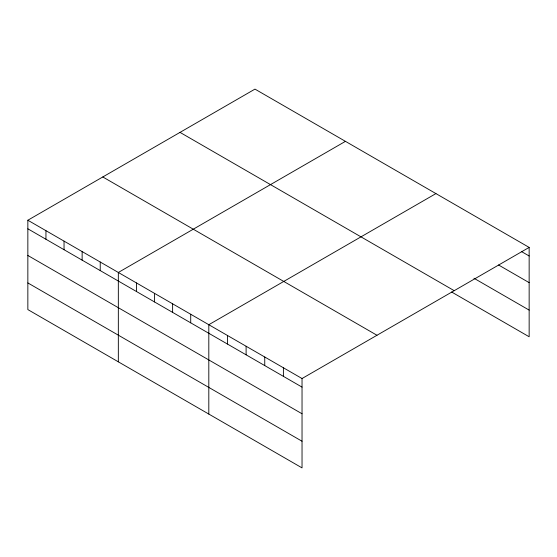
<?xml version="1.0" encoding="UTF-8"?>
<svg xmlns="http://www.w3.org/2000/svg" width="557" height="557" viewBox="0 0 557 557"><rect width="100%" height="100%" fill="white"/><g stroke="black" fill="none" stroke-linecap="round" stroke-linejoin="round"><path stroke-width="0.84" d="M302.033 413.767L302.033 378.53L27.85 220.231L27.85 309.588L302.033 467.887L302.033 413.767L27.85 255.468M451.588 291.986L529.15 336.769L529.15 247.412L254.967 89.113L27.85 220.231M345.444 141.346L118.335 272.47L118.335 361.827M435.929 193.585L208.812 324.71L208.812 414.067M302.033 378.53L529.15 247.412M521.693 251.68L529.15 255.983M498.571 264.993L529.15 282.643M473.958 278.249L529.15 310.11M180.015 132.378L454.206 290.677M102.794 176.959L376.985 335.265M27.85 228.809L302.033 387.108M27.85 282.928L302.033 441.235M283.395 367.766L283.395 376.344M264.749 357.002L264.749 365.58M246.103 346.238L246.103 354.816M227.458 335.474L227.458 344.052M190.717 314.266L190.717 322.837M172.621 303.816L172.621 312.386M154.526 293.365L154.526 301.943M136.43 282.921L136.43 291.492M100.232 262.027L100.232 270.598M82.137 251.576L82.137 260.154M64.041 241.125L64.041 249.703M45.946 230.682L45.946 239.252"/></g></svg>
